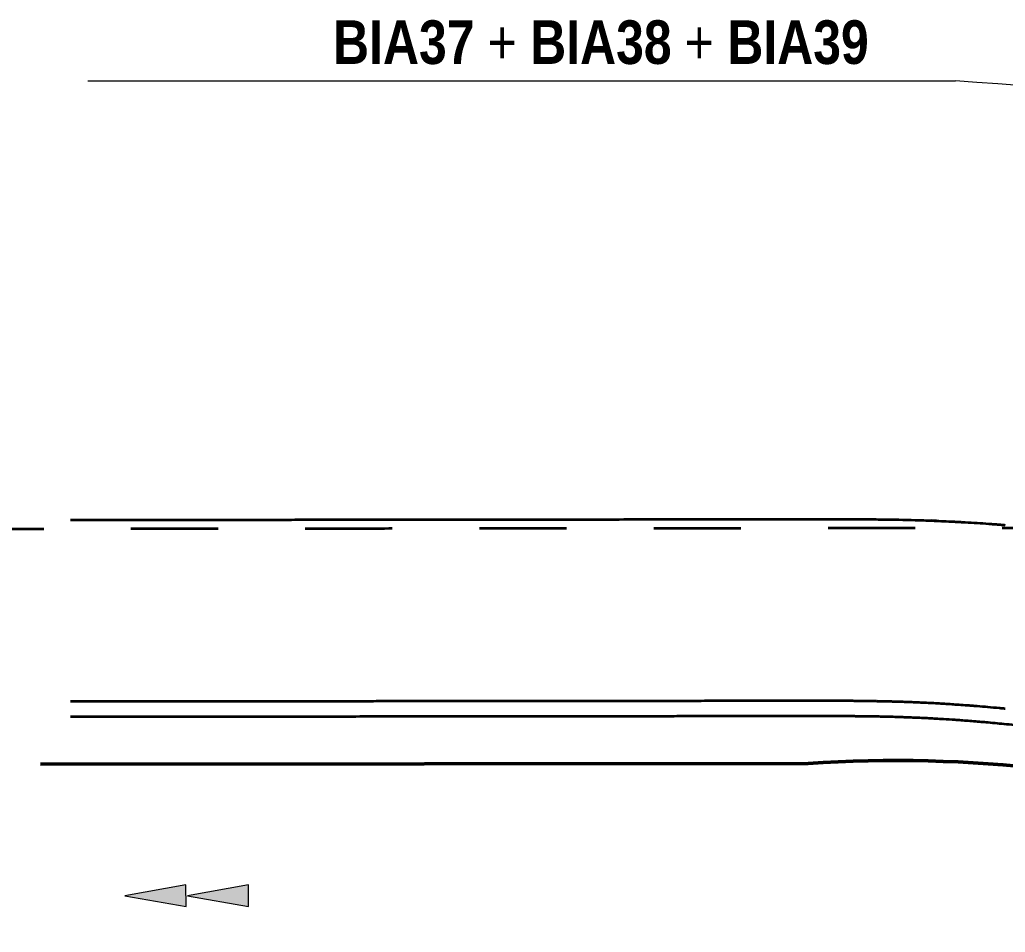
# Model space of a CAD drawing. Header units: metres. Extents: x 300 to 347, y 3 to 1186.
# Drawn here: x 319.529 to 320.66, y 1184.151 to 1185.198 of the extents above; entities that cross this region are included whole.
import ezdxf

# ---------------------------------------------------------------- set-up
doc = ezdxf.new("R2010")
doc.units = ezdxf.units.M
doc.linetypes.add('JacobsDash', pattern=[0.0045, 0.003, -0.0015])
for name, color, linetype, lineweight in [('A-ANNO-NOTE', 7, 'Continuous', 9), ('A-DETL', 7, 'Continuous', 13), ('A-FLOR', 7, 'Continuous', 50), ('A-FLOR-HDLN', 7, 'JacobsDash', 18), ('G-ANNO-TEXT', 7, 'Continuous', 9)]:
    doc.layers.add(name, color=color, linetype=linetype, lineweight=lineweight)
doc.styles.add('Arial Narrow', font='ARIALN.TTF', dxfattribs={"height": 0.05})
doc.styles.add('Arial Narrow_B', font='ARIALNB.TTF', dxfattribs={"height": 0.05})

# ---------------------------------------------------------------- blocks, each defined once
blk = doc.blocks.new('CS_Arrowhead - CS_Arrowhead-6323874-DRG-2873183 - SOUTHERN BARRIER - PLAN')
at = {"layer": 'A-ANNO-NOTE'}
blk.add_hatch(color=256, dxfattribs=at).paths.add_polyline_path([(0.0035, -0.000617), (0, 0), (0.0035, 0.000617)])
at = {"layer": 'A-ANNO-NOTE', "lineweight": 13}
for p, q in [((0.0035, 0.000617), (0, 0)), ((0.0035, -0.000617), (0.0035, 0.000617)), ((0, 0), (0.0035, -0.000617))]:
    blk.add_line(p, q, dxfattribs=at)

msp = doc.modelspace()

# ---------------------------------------------------------------- linework, layer by layer
at = {"layer": 'A-DETL'}
msp.add_line((319.6076, 1185.1276), (320.6033, 1185.1276), dxfattribs=at)
at = {"layer": 'A-DETL', "lineweight": 50}
msp.add_line((319.5531, 1184.3434), (320.434, 1184.3444), dxfattribs=at)
at = {"layer": 'A-DETL'}
msp.add_arc((320.4428, 1182.4486), 2.6838, 53.6982, 86.5713, dxfattribs=at)
at = {"layer": 'A-DETL', "lineweight": 50}
msp.add_arc((320.535, 1182.8037), 1.544, 53.063, 93.753, dxfattribs=at)
at = {"layer": 'A-FLOR', "color": 252, "lineweight": 35, "true_color": 0x888888}
msp.add_line((320.5815, 1184.6229), (320.5754, 1184.6231), dxfattribs=at)
for points in [[(319.5876, 1184.624), (319.6112, 1184.624), (319.6349, 1184.624), (319.6585, 1184.624)], [(319.8184, 1184.6241), (319.8285, 1184.6241), (319.8386, 1184.6241), (319.8487, 1184.6242)], [(319.8923, 1184.6242), (319.9076, 1184.6242), (319.9228, 1184.6242), (319.938, 1184.6242)], [(319.9662, 1184.6243), (319.9767, 1184.6243), (319.9872, 1184.6243), (319.9977, 1184.6243)], [(320.0396, 1184.6244), (320.0552, 1184.6244), (320.0707, 1184.6244), (320.0863, 1184.6244)], [(320.117, 1184.6244), (320.1273, 1184.6244), (320.1376, 1184.6245), (320.1478, 1184.6245)], [(320.19, 1184.6245), (320.2045, 1184.6245), (320.219, 1184.6245), (320.2335, 1184.6246)], [(320.2663, 1184.6246), (320.2853, 1184.6246), (320.3043, 1184.6246), (320.3232, 1184.6247)], [(320.5757, 1184.6231), (320.5832, 1184.6228), (320.5907, 1184.6224), (320.5982, 1184.6221)], [(320.6144, 1184.6212), (320.6234, 1184.6207), (320.6324, 1184.6201), (320.6414, 1184.6195)], [(319.5899, 1184.4158), (319.5978, 1184.4158), (319.6056, 1184.4158), (319.6135, 1184.4158)], [(319.6545, 1184.4158), (319.6647, 1184.4158), (319.675, 1184.4158), (319.6852, 1184.4158)], [(319.7391, 1184.4158), (319.7486, 1184.4159), (319.7581, 1184.4159), (319.7676, 1184.4159)], [(319.7773, 1184.4159), (319.7837, 1184.4159), (319.7902, 1184.4159), (319.7966, 1184.4159)], [(319.8159, 1184.4159), (319.8183, 1184.4159), (319.8208, 1184.4159), (319.8232, 1184.4159)], [(319.8534, 1184.416), (319.8633, 1184.416), (319.8731, 1184.416), (319.8829, 1184.416)], [(319.8915, 1184.416), (319.8995, 1184.416), (319.9075, 1184.416), (319.9155, 1184.416)], [(319.929, 1184.416), (319.9331, 1184.416), (319.9372, 1184.4161), (319.9414, 1184.4161)], [(319.9687, 1184.4161), (319.9796, 1184.4161), (319.9906, 1184.4161), (320.0015, 1184.4161)], [(320.0015, 1184.4161), (320.0108, 1184.4161), (320.0201, 1184.4161), (320.0294, 1184.4162)], [(320.0396, 1184.4162), (320.0454, 1184.4162), (320.0511, 1184.4162), (320.0569, 1184.4162)], [(320.0804, 1184.4162), (320.0823, 1184.4162), (320.0841, 1184.4162), (320.0859, 1184.4162)], [(320.1577, 1184.4163), (320.173, 1184.4163), (320.1882, 1184.4163), (320.2035, 1184.4163)], [(320.2258, 1184.4164), (320.2276, 1184.4164), (320.2293, 1184.4164), (320.231, 1184.4164)], [(320.2699, 1184.4164), (320.2759, 1184.4164), (320.2819, 1184.4164), (320.2879, 1184.4164)], [(319.5949, 1184.3978), (319.5924, 1184.3978), (319.59, 1184.3978), (319.5876, 1184.3978)]]:
    msp.add_open_spline(points, degree=3, dxfattribs=at)
for points, knots in [([(319.7293, 1184.624), (319.7309, 1184.624), (319.7516, 1184.624), (319.7723, 1184.6241), (319.7914, 1184.6241)], [-0.478128291, -0.478128291, -0.478128291, -0.478128291, -0.478, -0.47648793, -0.47648793, -0.47648793, -0.47648793]), ([(320.35, 1184.6247), (320.3591, 1184.6247), (320.3709, 1184.6247), (320.3827, 1184.6247), (320.3853, 1184.6247)], [-0.4617266154, -0.4617266154, -0.4617266154, -0.4617266154, -0.461, -0.460792767, -0.460792767, -0.460792767, -0.460792767]), ([(320.4156, 1184.6248), (320.4281, 1184.6248), (320.4422, 1184.6248), (320.4564, 1184.6249), (320.4581, 1184.6249)], [-0.459990713, -0.459990713, -0.459990713, -0.459990713, -0.459, -0.458863345, -0.458863345, -0.458863345, -0.458863345]), ([(320.4879, 1184.6248), (320.4888, 1184.6248), (320.496, 1184.6247), (320.5095, 1184.6246), (320.5349, 1184.6243), (320.5604, 1184.6237), (320.5796, 1184.6229), (320.5862, 1184.6226)], [-0.458070778, -0.458070778, -0.458070778, -0.458070778, -0.458, -0.4575, -0.457, -0.456, -0.455481241, -0.455481241, -0.455481241, -0.455481241]), ([(320.1178, 1184.4162), (320.1257, 1184.4163), (320.1344, 1184.4163), (320.1432, 1184.4163), (320.1441, 1184.4163)], [-0.4674226129, -0.4674226129, -0.4674226129, -0.4674226129, -0.466796875, -0.4667269446, -0.4667269446, -0.4667269446, -0.4667269446]), ([(320.3071, 1184.4164), (320.3073, 1184.4164), (320.3123, 1184.4164), (320.3174, 1184.4165), (320.3222, 1184.4165)], [-0.4624198273, -0.4624198273, -0.4624198273, -0.4624198273, -0.4624023438, -0.4620212008, -0.4620212008, -0.4620212008, -0.4620212008]), ([(320.3421, 1184.4165), (320.343, 1184.4165), (320.35, 1184.4165), (320.3631, 1184.4165), (320.3785, 1184.4165), (320.3909, 1184.4165), (320.4003, 1184.4165), (320.4096, 1184.4166), (320.4189, 1184.4166), (320.425, 1184.4166), (320.428, 1184.4166)], [-0.461495311, -0.461495311, -0.461495311, -0.461495311, -0.461425781, -0.4609375, -0.460449219, -0.460205078, -0.459960938, -0.459716797, -0.459472656, -0.459228516, -0.459228516, -0.459228516, -0.459228516]), ([(320.428, 1184.4166), (320.431, 1184.4166), (320.4371, 1184.4166), (320.446, 1184.4167), (320.4533, 1184.4167), (320.4577, 1184.4166), (320.4593, 1184.4166)], [-0.4592285156, -0.4592285156, -0.4592285156, -0.4592285156, -0.458984375, -0.4587402344, -0.4584960938, -0.4583620796, -0.4583620796, -0.4583620796, -0.4583620796]), ([(320.4838, 1184.4165), (320.4857, 1184.4164), (320.4907, 1184.4164), (320.4985, 1184.4163), (320.5042, 1184.4162), (320.507, 1184.4162)], [-0.4576792431, -0.4576792431, -0.4576792431, -0.4576792431, -0.4575195312, -0.4572753906, -0.4570400075, -0.4570400075, -0.4570400075, -0.4570400075]), ([(320.5362, 1184.4155), (320.5377, 1184.4155), (320.5447, 1184.4153), (320.5571, 1184.4148), (320.5738, 1184.414), (320.5905, 1184.4131), (320.6047, 1184.4121), (320.6133, 1184.4115), (320.6164, 1184.4113)], [-0.456186741, -0.456186741, -0.456186741, -0.456186741, -0.456054688, -0.455566406, -0.455078125, -0.454589844, -0.454101562, -0.453825392, -0.453825392, -0.453825392, -0.453825392]), ([(320.6281, 1184.4104), (320.6321, 1184.4101), (320.6405, 1184.4093), (320.6489, 1184.4086), (320.6534, 1184.4081)], [-0.4534776604, -0.4534776604, -0.4534776604, -0.4534776604, -0.453125, -0.452729097, -0.452729097, -0.452729097, -0.452729097]), ([(319.6748, 1184.3978), (319.6578, 1184.3978), (319.6311, 1184.3978), (319.6045, 1184.3978), (319.5949, 1184.3978)], [0.479119122, 0.479119122, 0.479119122, 0.479119122, 0.48046875, 0.481231029, 0.481231029, 0.481231029, 0.481231029]), ([(320.2504, 1184.3984), (320.2387, 1184.3984), (320.2023, 1184.3984), (320.1413, 1184.3983), (320.0426, 1184.3982), (319.9442, 1184.3981), (319.8456, 1184.398), (319.7718, 1184.3979), (319.7201, 1184.3979), (319.6931, 1184.3978), (319.6908, 1184.3978)], [0.46391071, 0.46391071, 0.46391071, 0.46391071, 0.46484375, 0.46679688, 0.46875, 0.47265625, 0.47460938, 0.4765625, 0.47851562, 0.47869653, 0.47869653, 0.47869653, 0.47869653]), ([(320.4265, 1184.3986), (320.4239, 1184.3986), (320.4183, 1184.3986), (320.4095, 1184.3986), (320.4001, 1184.3986), (320.3907, 1184.3986), (320.3783, 1184.3986), (320.3629, 1184.3985), (320.3446, 1184.3985), (320.3261, 1184.3985), (320.3075, 1184.3985), (320.2876, 1184.3985), (320.2739, 1184.3984), (320.2664, 1184.3984)], [0.459263821, 0.459263821, 0.459263821, 0.459263821, 0.459472656, 0.459716797, 0.459960938, 0.460205078, 0.460449219, 0.4609375, 0.461425781, 0.461914062, 0.462402344, 0.462890625, 0.463488322, 0.463488322, 0.463488322, 0.463488322]), ([(320.457, 1184.3987), (320.4561, 1184.3987), (320.4524, 1184.3987), (320.4458, 1184.3987), (320.4369, 1184.3987), (320.4304, 1184.3987), (320.427, 1184.3986), (320.4265, 1184.3986)], [0.4584191277, 0.4584191277, 0.4584191277, 0.4584191277, 0.4584960938, 0.4587402344, 0.458984375, 0.4592285156, 0.4592637277, 0.4592637277, 0.4592637277, 0.4592637277]), ([(320.4872, 1184.3985), (320.4849, 1184.3985), (320.4796, 1184.3985), (320.4715, 1184.3986), (320.4637, 1184.3987), (320.4589, 1184.3987), (320.457, 1184.3987)], [0.4575740707, 0.4575740707, 0.4575740707, 0.4575740707, 0.4577636719, 0.4580078125, 0.4582519531, 0.4584189203, 0.4584189203, 0.4584189203, 0.4584189203]), ([(320.5456, 1184.3972), (320.5437, 1184.3973), (320.5391, 1184.3975), (320.5317, 1184.3977), (320.5235, 1184.3979), (320.5152, 1184.3981), (320.5068, 1184.3982), (320.4982, 1184.3983), (320.4916, 1184.3984), (320.4879, 1184.3984), (320.4872, 1184.3985)], [0.45588445, 0.45588445, 0.45588445, 0.45588445, 0.456054688, 0.456298828, 0.456542969, 0.456787109, 0.45703125, 0.457275391, 0.457519531, 0.45757402, 0.45757402, 0.45757402, 0.45757402]), ([(320.6025, 1184.3943), (320.5981, 1184.3946), (320.5882, 1184.3952), (320.5726, 1184.3961), (320.5589, 1184.3967), (320.5499, 1184.3971), (320.5464, 1184.3972), (320.5456, 1184.3972)], [0.454194652, 0.454194652, 0.454194652, 0.454194652, 0.454589844, 0.455078125, 0.455566406, 0.455810547, 0.455884219, 0.455884219, 0.455884219, 0.455884219]), ([(320.6307, 1184.3921), (320.6278, 1184.3924), (320.6194, 1184.3931), (320.61, 1184.3937), (320.6035, 1184.3942), (320.6025, 1184.3943)], [0.4533497323, 0.4533497323, 0.4533497323, 0.4533497323, 0.4536132812, 0.4541015625, 0.4541944189, 0.4541944189, 0.4541944189, 0.4541944189]), ([(320.659, 1184.3895), (320.6521, 1184.3902), (320.6426, 1184.3911), (320.6332, 1184.3919), (320.6307, 1184.3921)], [0.452504716, 0.452504716, 0.452504716, 0.452504716, 0.453125, 0.4533495186, 0.4533495186, 0.4533495186, 0.4533495186]), ([(320.6872, 1184.3865), (320.6818, 1184.3871), (320.6723, 1184.3882), (320.6629, 1184.3891), (320.659, 1184.3895)], [0.4516599424, 0.4516599424, 0.4516599424, 0.4516599424, 0.4521484375, 0.4525046183, 0.4525046183, 0.4525046183, 0.4525046183])]:
    msp.add_open_spline(points, degree=3, knots=knots, dxfattribs=at)
at = {"layer": 'A-FLOR-HDLN', "color": 252, "lineweight": 35, "true_color": 0x888888}
for points, knots in [([(311.5914, 1184.0764), (311.5938, 1184.0787), (311.6056, 1184.0895), (311.6269, 1184.1087), (311.6649, 1184.1418), (311.7043, 1184.1734), (311.7442, 1184.2043), (311.7746, 1184.2268), (311.8054, 1184.2488), (311.8471, 1184.2773), (311.8898, 1184.3042), (311.9329, 1184.3304), (311.9656, 1184.3495), (311.9987, 1184.3677), (312.0322, 1184.3854), (312.0661, 1184.4023), (312.1117, 1184.4239), (312.1576, 1184.4449), (312.2043, 1184.464), (312.2396, 1184.4776), (312.2751, 1184.4906), (312.3228, 1184.5071), (312.3708, 1184.5227), (312.4194, 1184.5363), (312.456, 1184.5458), (312.4928, 1184.5548), (312.5297, 1184.5631), (312.5668, 1184.5707), (312.6164, 1184.58), (312.6663, 1184.5873), (312.7164, 1184.5938), (312.754, 1184.5979), (312.7917, 1184.6012), (312.8294, 1184.6039), (312.8672, 1184.6055), (312.8988, 1184.6064), (312.924, 1184.607), (312.9492, 1184.6075), (312.9807, 1184.6078), (313.0186, 1184.608), (313.0564, 1184.6079), (313.0943, 1184.608), (313.1447, 1184.608), (313.2078, 1184.6081), (313.2835, 1184.6081), (313.3591, 1184.6081), (313.4348, 1184.6082), (313.5105, 1184.6083), (313.5862, 1184.6084), (313.6619, 1184.6085), (313.7375, 1184.6086), (313.8132, 1184.6086), (313.8889, 1184.6087), (313.9646, 1184.6087), (314.0403, 1184.6088), (314.1159, 1184.6089), (314.1916, 1184.6089), (314.2673, 1184.609), (314.343, 1184.6091), (314.4187, 1184.6092), (314.4943, 1184.6093), (314.57, 1184.6092), (314.6457, 1184.6093), (314.7214, 1184.6094), (314.7971, 1184.6095), (314.8727, 1184.6096), (314.9484, 1184.6096), (315.0241, 1184.6097), (315.0998, 1184.6098), (315.1755, 1184.6098), (315.2512, 1184.6098), (315.3268, 1184.6099), (315.4025, 1184.61), (315.4782, 1184.6101), (315.5539, 1184.6102), (315.6295, 1184.6103), (315.7052, 1184.6103), (315.7809, 1184.6104), (315.8566, 1184.6104), (315.9323, 1184.6105), (316.008, 1184.6105), (316.0836, 1184.6106), (316.1593, 1184.6107), (316.235, 1184.6108), (316.3107, 1184.6109), (316.3864, 1184.6109), (316.462, 1184.611), (316.5377, 1184.611), (316.6134, 1184.6111), (316.6891, 1184.6112), (316.7648, 1184.6112), (316.8404, 1184.6113), (316.9161, 1184.6114), (316.9918, 1184.6115), (317.0675, 1184.6116), (317.1432, 1184.6116), (317.2188, 1184.6117), (317.2945, 1184.6117), (317.3702, 1184.6118), (317.4459, 1184.6119), (317.5216, 1184.6119), (317.5972, 1184.612), (317.6729, 1184.6121), (317.7486, 1184.6122), (317.8243, 1184.6123), (317.9, 1184.6124), (317.9756, 1184.6123), (318.0513, 1184.6124), (318.127, 1184.6125), (318.2027, 1184.6126), (318.2784, 1184.6126), (318.354, 1184.6127), (318.4297, 1184.6128), (318.5054, 1184.6129), (318.5811, 1184.613), (318.6568, 1184.613), (318.7325, 1184.613), (318.8081, 1184.6131), (318.8838, 1184.6132), (318.9595, 1184.6133), (319.0352, 1184.6133), (319.1109, 1184.6134), (319.1865, 1184.6135), (319.2622, 1184.6136), (319.3379, 1184.6136), (319.4136, 1184.6137), (319.4893, 1184.6137), (319.5649, 1184.6138), (319.6406, 1184.6139), (319.7163, 1184.6139), (319.792, 1184.614), (319.8677, 1184.6141), (319.9433, 1184.6142), (320.019, 1184.6143), (320.0947, 1184.6143), (320.1704, 1184.6144), (320.2461, 1184.6144), (320.3217, 1184.6145), (320.3974, 1184.6146), (320.4731, 1184.6146), (320.5488, 1184.6147), (320.6245, 1184.6148), (320.7002, 1184.6149), (320.7758, 1184.615), (320.8515, 1184.615), (320.9272, 1184.6151), (321.0029, 1184.6152), (321.0785, 1184.6152), (321.1542, 1184.6152), (321.2299, 1184.6153), (321.3056, 1184.6154), (321.3813, 1184.6155), (321.457, 1184.6156), (321.5326, 1184.6157), (321.6083, 1184.6157), (321.684, 1184.6158), (321.7597, 1184.6159), (321.8354, 1184.616), (321.911, 1184.6161), (321.9867, 1184.616), (322.0624, 1184.6161), (322.1381, 1184.6162), (322.2138, 1184.6163), (322.2894, 1184.6163), (322.3651, 1184.6164), (322.4408, 1184.6165), (322.5165, 1184.6166), (322.5922, 1184.6167), (322.6678, 1184.6167), (322.7435, 1184.6168), (322.8192, 1184.6169), (322.8949, 1184.6169), (322.9706, 1184.617), (323.0462, 1184.617), (323.1219, 1184.6171), (323.1976, 1184.6172), (323.2733, 1184.6173), (323.349, 1184.6174), (323.4246, 1184.6174), (323.5003, 1184.6175), (323.576, 1184.6176), (323.6517, 1184.6177), (323.7274, 1184.6177), (323.8031, 1184.6177), (323.8787, 1184.6178), (323.9544, 1184.6179), (324.0301, 1184.618), (324.1058, 1184.6181), (324.1814, 1184.6181), (324.2571, 1184.6182), (324.3328, 1184.6183), (324.4085, 1184.6184), (324.4842, 1184.6185), (324.5599, 1184.6185), (324.6355, 1184.6186), (324.7112, 1184.6186), (324.7869, 1184.6187), (324.8626, 1184.6188), (324.9383, 1184.6188), (325.0139, 1184.6189), (325.0896, 1184.619), (325.1653, 1184.6191), (325.241, 1184.6192), (325.3167, 1184.6192), (325.3797, 1184.6193), (325.4302, 1184.6194), (325.468, 1184.6194), (325.4995, 1184.6194), (325.5248, 1184.6194), (325.5437, 1184.6194), (325.5626, 1184.6194), (325.5814, 1184.6194), (325.6004, 1184.6194), (325.6194, 1184.6194), (325.6391, 1184.6195), (325.6593, 1184.6195), (325.6792, 1184.6195), (325.6983, 1184.6195), (325.7158, 1184.6195), (325.7323, 1184.6196), (325.7488, 1184.6196), (325.7664, 1184.6196), (325.7858, 1184.6196), (325.8061, 1184.6196), (325.8232, 1184.6197), (325.8366, 1184.6197), (325.8497, 1184.6197), (325.8657, 1184.6197), (325.8845, 1184.6197), (325.9033, 1184.6197), (325.9221, 1184.6198), (325.941, 1184.6198), (325.9662, 1184.6198), (325.9978, 1184.6198), (326.0356, 1184.6199), (326.0861, 1184.6199), (326.1491, 1184.62), (326.2248, 1184.6201), (326.3005, 1184.6202), (326.3762, 1184.6202), (326.4519, 1184.6203), (326.5275, 1184.6204), (326.6284, 1184.6204), (326.7546, 1184.6206), (326.8807, 1184.6207), (326.9816, 1184.6208), (327.0573, 1184.6209), (327.133, 1184.6209), (327.2339, 1184.621), (327.3348, 1184.6211), (327.4357, 1184.6213), (327.5366, 1184.6212), (327.6375, 1184.6214), (327.7384, 1184.6215), (327.8015, 1184.6215), (327.852, 1184.6216), (327.8898, 1184.6216), (327.9276, 1184.6217), (327.9654, 1184.6217), (328.0036, 1184.6218), (328.0417, 1184.6218), (328.0789, 1184.6218), (328.1161, 1184.6219), (328.154, 1184.6219), (328.192, 1184.6219), (328.2301, 1184.622), (328.2809, 1184.622), (328.3438, 1184.6221), (328.4196, 1184.6222), (328.4952, 1184.6221), (328.5962, 1184.6223), (328.7223, 1184.6224), (328.8736, 1184.6226), (328.9998, 1184.6227), (329.1007, 1184.6228), (329.1763, 1184.6229), (329.2521, 1184.623), (329.3277, 1184.623), (329.4034, 1184.6231), (329.4791, 1184.6231), (329.5548, 1184.6232), (329.6304, 1184.6233), (329.7061, 1184.6233), (329.7818, 1184.6234), (329.8575, 1184.6235), (329.9332, 1184.6236), (330.0088, 1184.6237), (330.0845, 1184.6237), (330.1602, 1184.6238), (330.2359, 1184.6239), (330.3116, 1184.624), (330.3873, 1184.624), (330.4629, 1184.624), (330.5386, 1184.6241), (330.6143, 1184.6242), (330.69, 1184.6243), (330.7656, 1184.6244), (330.8413, 1184.6244), (330.917, 1184.6245), (330.9927, 1184.6246), (331.0558, 1184.6246), (331.1062, 1184.6247), (331.1441, 1184.6247), (331.1754, 1184.6248), (331.2005, 1184.6249), (331.2193, 1184.6248), (331.2383, 1184.6246), (331.2636, 1184.6243), (331.2953, 1184.6235), (331.3332, 1184.6219), (331.3836, 1184.6188), (331.4464, 1184.6131), (331.5215, 1184.6034), (331.5961, 1184.591), (331.6703, 1184.5757), (331.7438, 1184.5575), (331.8165, 1184.5367), (331.8885, 1184.5131), (331.9594, 1184.4868), (332.0294, 1184.4578), (332.0982, 1184.4262), (332.1657, 1184.3921), (332.2209, 1184.3614), (332.2643, 1184.3357), (332.2911, 1184.3191), (332.3124, 1184.3055), (332.3282, 1184.2952), (332.344, 1184.2847), (332.3597, 1184.2741), (332.3753, 1184.2634), (332.3908, 1184.2526), (332.4063, 1184.2418), (332.4219, 1184.231), (332.4376, 1184.2204), (332.4532, 1184.2098), (332.469, 1184.1994), (332.4901, 1184.1856), (332.5169, 1184.1689), (332.5601, 1184.1429), (332.6151, 1184.1119), (332.6824, 1184.0772), (332.751, 1184.0452), (332.8207, 1184.0158), (332.8915, 1183.989), (332.9633, 1183.9649), (333.0359, 1183.9436), (333.1093, 1183.9251), (333.1833, 1183.9093), (333.2579, 1183.8963), (333.3329, 1183.8862), (333.3957, 1183.8801), (333.4461, 1183.8767), (333.4839, 1183.8748), (333.5154, 1183.8739), (333.5406, 1183.8735), (333.5595, 1183.8733), (333.5784, 1183.8731), (333.6037, 1183.8731), (333.6353, 1183.8731), (333.6731, 1183.873), (333.7235, 1183.8731), (333.7866, 1183.873), (333.8623, 1183.8731), (333.9379, 1183.8731), (334.0137, 1183.8731), (334.0893, 1183.8731), (334.165, 1183.8732), (334.2406, 1183.8732), (334.3163, 1183.8731), (334.392, 1183.8732), (334.4677, 1183.8732), (334.5434, 1183.8732), (334.6191, 1183.8732), (334.6948, 1183.8733), (334.7704, 1183.8732), (334.8461, 1183.8732), (334.9218, 1183.8733), (334.9975, 1183.8733), (335.0732, 1183.8733), (335.1488, 1183.8733), (335.2498, 1183.8734), (335.3506, 1183.8733), (335.4516, 1183.8734), (335.5524, 1183.8734), (335.6534, 1183.8733), (335.7543, 1183.8735), (335.8552, 1183.8734), (335.9561, 1183.8734), (336.057, 1183.8735), (336.1327, 1183.8735), (336.2084, 1183.8735), (336.284, 1183.8735), (336.3597, 1183.8735), (336.4354, 1183.8735), (336.5111, 1183.8735), (336.612, 1183.8736), (336.7381, 1183.8735), (336.8895, 1183.8737), (337.0156, 1183.8736), (337.1165, 1183.8736), (337.2174, 1183.8737), (337.3183, 1183.8736), (337.4192, 1183.8737), (337.4949, 1183.8737), (337.5706, 1183.8737), (337.6463, 1183.8737), (337.722, 1183.8738), (337.8229, 1183.8738), (337.9238, 1183.8737), (338.0247, 1183.8738), (338.1004, 1183.8738), (338.1761, 1183.8738), (338.2517, 1183.8738), (338.3274, 1183.8739), (338.3905, 1183.8738), (338.4409, 1183.8738), (338.4788, 1183.8738), (338.5103, 1183.8738), (338.5355, 1183.8739), (338.5545, 1183.874), (338.5734, 1183.8743), (338.5986, 1183.8746), (338.6301, 1183.8754), (338.6679, 1183.8772), (338.7183, 1183.8804), (338.7811, 1183.8862), (338.8562, 1183.8961), (338.9308, 1183.9087), (339.0049, 1183.9243), (339.0783, 1183.9426), (339.151, 1183.9637), (339.2229, 1183.9875), (339.3174, 1184.0229), (339.4098, 1184.0635), (339.4998, 1184.1094), (339.5548, 1184.1401), (339.5982, 1184.166), (339.6304, 1184.186), (339.6568, 1184.2032), (339.6777, 1184.2173), (339.6934, 1184.2278), (339.7089, 1184.2385), (339.7244, 1184.2494), (339.7399, 1184.2603), (339.7555, 1184.271), (339.7712, 1184.2816), (339.7869, 1184.2922), (339.8027, 1184.3027), (339.8239, 1184.3164), (339.8506, 1184.3331), (339.8939, 1184.359), (339.949, 1184.3899), (340.0162, 1184.4243), (340.0849, 1184.4564), (340.1546, 1184.4857), (340.2255, 1184.5124), (340.2974, 1184.5364), (340.3699, 1184.5576), (340.4434, 1184.5762), (340.5174, 1184.5918), (340.5796, 1184.6026), (340.6295, 1184.6097), (340.6608, 1184.6136), (340.6859, 1184.6164), (340.7048, 1184.6183), (340.7237, 1184.62), (340.7424, 1184.6215), (340.7612, 1184.6229), (340.7801, 1184.6241), (340.7956, 1184.6249), (340.8077, 1184.6254), (340.8167, 1184.6258), (340.8254, 1184.6261), (340.8365, 1184.6264), (340.85, 1184.6266), (340.8664, 1184.6267), (340.8842, 1184.6269), (340.9045, 1184.627), (340.9262, 1184.6269), (340.9445, 1184.6269), (340.9587, 1184.6269), (340.9689, 1184.6269), (340.9788, 1184.6269), (340.9917, 1184.6269), (341.0074, 1184.6268), (341.026, 1184.6268), (341.0448, 1184.6267), (341.0638, 1184.6267), (341.0889, 1184.6266), (341.1204, 1184.6265), (341.1582, 1184.6264), (341.2087, 1184.6262), (341.2971, 1184.6259), (341.4233, 1184.6255), (341.5747, 1184.6249), (341.7009, 1184.6244), (341.8018, 1184.624), (341.8775, 1184.6237), (341.9532, 1184.6234), (342.0541, 1184.623), (342.2306, 1184.6223), (342.4829, 1184.6213), (342.7856, 1184.6201), (343.0883, 1184.6189), (343.3911, 1184.6177), (343.6434, 1184.6167), (343.8201, 1184.616), (343.921, 1184.6155), (343.9968, 1184.6152), (344.0725, 1184.6148), (344.1483, 1184.6145), (344.2241, 1184.6141), (344.3, 1184.6137), (344.3758, 1184.6133), (344.4391, 1184.6128), (344.4835, 1184.6125), (344.5088, 1184.6123), (344.5278, 1184.6121), (344.5469, 1184.6119), (344.566, 1184.6117), (344.5851, 1184.6115), (344.6102, 1184.6109), (344.6408, 1184.61), (344.6774, 1184.6084), (344.7152, 1184.6057), (344.7531, 1184.6023), (344.7907, 1184.5983), (344.8407, 1184.5919), (344.8906, 1184.5841), (344.9402, 1184.5749), (344.9896, 1184.5647), (345.0388, 1184.5533), (345.0876, 1184.5402), (345.124, 1184.5298), (345.1542, 1184.5207), (345.1782, 1184.5131), (345.196, 1184.5072), (345.2135, 1184.5012), (345.2364, 1184.4929), (345.2651, 1184.4821), (345.2954, 1184.4704), (345.3196, 1184.4607), (345.3376, 1184.4532), (345.3552, 1184.4456), (345.3728, 1184.4378), (345.3902, 1184.4298), (345.4075, 1184.4217), (345.4248, 1184.4136), (345.442, 1184.4054), (345.4562, 1184.3984), (345.4673, 1184.3928), (345.4755, 1184.3886), (345.4835, 1184.3844), (345.4939, 1184.3789), (345.5065, 1184.372), (345.5217, 1184.3635), (345.5375, 1184.3545), (345.5549, 1184.3447), (345.5793, 1184.3308), (345.6093, 1184.3131), (345.6325, 1184.2982), (345.6508, 1184.2859), (345.6654, 1184.2761), (345.6817, 1184.2651), (345.6987, 1184.2536), (345.7129, 1184.2438), (345.724, 1184.236), (345.732, 1184.2302), (345.7398, 1184.2245), (345.7501, 1184.2169), (345.7626, 1184.2074), (345.7773, 1184.1959), (345.7921, 1184.1843), (345.807, 1184.1726), (345.8267, 1184.1569), (345.8511, 1184.1369), (345.8748, 1184.116), (345.8936, 1184.099), (345.9077, 1184.0862), (345.922, 1184.0731), (345.9365, 1184.0597), (345.9508, 1184.0463), (345.9645, 1184.0331), (345.977, 1184.0204), (345.9889, 1184.008), (346.0007, 1183.9954), (346.0129, 1183.9822), (346.0261, 1183.9682), (346.0396, 1183.9537), (346.0531, 1183.9389), (346.0661, 1183.9242), (346.0785, 1183.9097), (346.0946, 1183.8902), (346.1143, 1183.8657), (346.1381, 1183.8362), (346.1689, 1183.7963), (346.1975, 1183.7547), (346.2261, 1183.7131), (346.247, 1183.6815), (346.2633, 1183.6546), (346.2761, 1183.6328), (346.2856, 1183.6165), (346.2952, 1183.6), (346.3049, 1183.5833), (346.3144, 1183.5667), (346.3235, 1183.5501), (346.3318, 1183.5341), (346.3395, 1183.5183), (346.3472, 1183.5023), (346.3551, 1183.4858), (346.3638, 1183.468), (346.3758, 1183.4433), (346.3903, 1183.4123), (346.401, 1183.3861), (346.4092, 1183.3651), (346.4157, 1183.3484), (346.4228, 1183.3302), (346.4302, 1183.3113), (346.4374, 1183.2921), (346.4442, 1183.2734), (346.4504, 1183.2553), (346.4562, 1183.2373), (346.4618, 1183.2194), (346.4674, 1183.2015), (346.473, 1183.1833), (346.4803, 1183.1592), (346.4891, 1183.1289), (346.4971, 1183.0984), (346.5033, 1183.074), (346.5078, 1183.0556), (346.5124, 1183.0372), (346.5183, 1183.0127), (346.5257, 1182.982), (346.5332, 1182.9515), (346.5391, 1182.9269), (346.5436, 1182.9084), (346.5482, 1182.8894), (346.5528, 1182.87), (346.5574, 1182.8508), (346.5619, 1182.8321), (346.5661, 1182.815), (346.5713, 1182.7932), (346.5779, 1182.7658), (346.5861, 1182.732), (346.5926, 1182.7048), (346.5988, 1182.679), (346.6042, 1182.6568), (346.6095, 1182.6347), (346.6137, 1182.6173), (346.6182, 1182.5985), (346.6229, 1182.5792), (346.6276, 1182.5596), (346.6322, 1182.5405), (346.6367, 1182.522), (346.6411, 1182.5036), (346.6455, 1182.4853), (346.6499, 1182.467), (346.6544, 1182.4486), (346.6603, 1182.4241), (346.6676, 1182.3934), (346.6765, 1182.3566), (346.6854, 1182.3199), (346.6943, 1182.2829), (346.7017, 1182.2521), (346.7076, 1182.2279), (346.7119, 1182.2099), (346.7162, 1182.1919), (346.7206, 1182.1737), (346.725, 1182.1552), (346.731, 1182.1305), (346.7355, 1182.1117), (346.7386, 1182.0991)], [-0.9802694, -0.9802694, -0.9802694, -0.9802694, -0.98, -0.979, -0.978, -0.976, -0.975, -0.974, -0.973, -0.972, -0.97, -0.969, -0.968, -0.967, -0.966, -0.965, -0.964, -0.962, -0.961, -0.96, -0.959, -0.958, -0.956, -0.955, -0.954, -0.953, -0.952, -0.951, -0.95, -0.948, -0.947, -0.946, -0.945, -0.944, -0.943, -0.942, -0.9415, -0.941, -0.94, -0.939, -0.938, -0.937, -0.936, -0.934, -0.932, -0.93, -0.928, -0.926, -0.924, -0.922, -0.92, -0.918, -0.916, -0.914, -0.912, -0.91, -0.908, -0.906, -0.904, -0.902, -0.9, -0.898, -0.896, -0.894, -0.892, -0.89, -0.888, -0.886, -0.884, -0.882, -0.88, -0.878, -0.876, -0.874, -0.872, -0.87, -0.868, -0.866, -0.864, -0.862, -0.86, -0.858, -0.856, -0.854, -0.852, -0.85, -0.848, -0.846, -0.844, -0.842, -0.84, -0.838, -0.836, -0.834, -0.832, -0.83, -0.828, -0.826, -0.824, -0.822, -0.82, -0.818, -0.816, -0.814, -0.812, -0.81, -0.808, -0.806, -0.804, -0.802, -0.8, -0.798, -0.796, -0.794, -0.792, -0.79, -0.788, -0.786, -0.784, -0.782, -0.78, -0.778, -0.776, -0.774, -0.772, -0.77, -0.768, -0.766, -0.764, -0.762, -0.76, -0.758, -0.756, -0.754, -0.752, -0.75, -0.748, -0.746, -0.744, -0.742, -0.74, -0.738, -0.736, -0.734, -0.732, -0.73, -0.728, -0.726, -0.724, -0.722, -0.72, -0.718, -0.716, -0.714, -0.712, -0.71, -0.708, -0.706, -0.704, -0.702, -0.7, -0.698, -0.696, -0.694, -0.692, -0.69, -0.688, -0.686, -0.684, -0.682, -0.68, -0.678, -0.676, -0.674, -0.672, -0.67, -0.668, -0.666, -0.664, -0.662, -0.66, -0.658, -0.656, -0.654, -0.652, -0.65, -0.648, -0.646, -0.644, -0.642, -0.64, -0.638, -0.636, -0.634, -0.632, -0.63, -0.628, -0.626, -0.624, -0.622, -0.62, -0.618, -0.616, -0.614, -0.612, -0.611, -0.61, -0.609, -0.6085, -0.608, -0.6075, -0.607, -0.6065, -0.606, -0.6055, -0.605, -0.6045, -0.604, -0.6035, -0.603, -0.6025, -0.602, -0.6015, -0.601, -0.6005, -0.60025, -0.6, -0.5995, -0.599, -0.5985, -0.598, -0.5975, -0.597, -0.596, -0.595, -0.594, -0.592, -0.59, -0.588, -0.586, -0.584, -0.582, -0.58, -0.576, -0.572, -0.57, -0.568, -0.566, -0.564, -0.56, -0.558, -0.556, -0.552, -0.55, -0.548, -0.547, -0.546, -0.545, -0.544, -0.543, -0.542, -0.541, -0.54, -0.539, -0.538, -0.537, -0.536, -0.534, -0.532, -0.53, -0.528, -0.524, -0.52, -0.516, -0.514, -0.512, -0.51, -0.508, -0.506, -0.504, -0.502, -0.5, -0.498, -0.496, -0.494, -0.492, -0.49, -0.488, -0.486, -0.484, -0.482, -0.48, -0.478, -0.476, -0.474, -0.472, -0.47, -0.468, -0.466, -0.464, -0.462, -0.461, -0.46, -0.459, -0.4585, -0.458, -0.4575, -0.457, -0.456, -0.455, -0.454, -0.452, -0.45, -0.448, -0.446, -0.444, -0.442, -0.44, -0.438, -0.436, -0.434, -0.432, -0.43, -0.429, -0.428, -0.4275, -0.427, -0.4265, -0.426, -0.4255, -0.425, -0.4245, -0.424, -0.4235, -0.423, -0.4225, -0.422, -0.421, -0.42, -0.418, -0.416, -0.414, -0.412, -0.41, -0.408, -0.406, -0.404, -0.402, -0.4, -0.398, -0.396, -0.395, -0.394, -0.393, -0.3925, -0.392, -0.3915, -0.391, -0.39, -0.389, -0.388, -0.386, -0.384, -0.382, -0.38, -0.378, -0.376, -0.374, -0.372, -0.37, -0.368, -0.366, -0.364, -0.362, -0.36, -0.358, -0.356, -0.354, -0.352, -0.35, -0.348, -0.344, -0.342, -0.34, -0.336, -0.334, -0.332, -0.328, -0.326, -0.324, -0.322, -0.32, -0.318, -0.316, -0.314, -0.312, -0.308, -0.304, -0.3, -0.298, -0.296, -0.292, -0.29, -0.288, -0.286, -0.284, -0.282, -0.28, -0.276, -0.274, -0.272, -0.27, -0.268, -0.266, -0.264, -0.263, -0.262, -0.261, -0.2605, -0.26, -0.2595, -0.259, -0.258, -0.257, -0.256, -0.254, -0.252, -0.25, -0.248, -0.246, -0.244, -0.242, -0.24, -0.236, -0.234, -0.232, -0.231, -0.23, -0.229, -0.2285, -0.228, -0.2275, -0.227, -0.2265, -0.226, -0.2255, -0.225, -0.2245, -0.224, -0.223, -0.222, -0.22, -0.218, -0.216, -0.214, -0.212, -0.21, -0.208, -0.206, -0.204, -0.202, -0.201, -0.2, -0.1995, -0.199, -0.1985, -0.198, -0.1975, -0.197, -0.1965, -0.19625, -0.196, -0.19575, -0.1955, -0.195, -0.1945, -0.194, -0.1935, -0.193, -0.1925, -0.19225, -0.192, -0.19175, -0.1915, -0.191, -0.1905, -0.19, -0.1895, -0.189, -0.188, -0.187, -0.186, -0.184, -0.18, -0.176, -0.172, -0.17, -0.168, -0.166, -0.164, -0.16, -0.152, -0.144, -0.136, -0.128, -0.12, -0.116, -0.114, -0.112, -0.11, -0.108, -0.106, -0.104, -0.102, -0.1, -0.099, -0.0985, -0.098, -0.0975, -0.097, -0.0965, -0.096, -0.095, -0.094, -0.093, -0.092, -0.091, -0.09, -0.088, -0.087, -0.086, -0.084, -0.083, -0.082, -0.081, -0.0805, -0.08, -0.0795, -0.079, -0.078, -0.077, -0.0765, -0.076, -0.0755, -0.075, -0.0745, -0.074, -0.0735, -0.073, -0.0725, -0.07225, -0.072, -0.07175, -0.0715, -0.071, -0.0705, -0.07, -0.0695, -0.069, -0.068, -0.067, -0.0665, -0.066, -0.0655, -0.065, -0.0645, -0.06425, -0.064, -0.06375, -0.0635, -0.063, -0.0625, -0.062, -0.0615, -0.061, -0.06, -0.059, -0.0585, -0.058, -0.0575, -0.057, -0.0565, -0.056, -0.0555, -0.055, -0.0545, -0.054, -0.0535, -0.053, -0.0525, -0.052, -0.0515, -0.051, -0.05, -0.049, -0.048, -0.046, -0.045, -0.044, -0.043, -0.0425, -0.042, -0.0415, -0.041, -0.0405, -0.04, -0.0395, -0.039, -0.0385, -0.038, -0.0375, -0.037, -0.036, -0.035, -0.0345, -0.034, -0.0335, -0.033, -0.0325, -0.032, -0.0315, -0.031, -0.0305, -0.03, -0.0295, -0.029, -0.028, -0.027, -0.0265, -0.026, -0.0255, -0.025, -0.024, -0.023, -0.0225, -0.022, -0.0215, -0.021, -0.0205, -0.02, -0.0195, -0.019, -0.018, -0.017, -0.0165, -0.016, -0.015, -0.0145, -0.014, -0.0135, -0.013, -0.0125, -0.012, -0.0115, -0.011, -0.0105, -0.01, -0.0095, -0.009, -0.008, -0.007, -0.006, -0.005, -0.004, -0.0035, -0.003, -0.0025, -0.002, -0.0015, -0.001, 0, 0, 0, 0]), ([(319.7914, 1184.6241), (319.7976, 1184.6241), (319.8066, 1184.6241), (319.8155, 1184.6241), (319.8184, 1184.6241)], [-0.4764866188, -0.4764866188, -0.4764866188, -0.4764866188, -0.476, -0.4757738651, -0.4757738651, -0.4757738651, -0.4757738651]), ([(319.8488, 1184.6242), (319.861, 1184.6242), (319.8755, 1184.6242), (319.89, 1184.6242), (319.8923, 1184.6242)], [-0.474971167, -0.474971167, -0.474971167, -0.474971167, -0.474, -0.473821364, -0.473821364, -0.473821364, -0.473821364]), ([(319.938, 1184.6242), (319.9458, 1184.6243), (319.9551, 1184.6243), (319.9645, 1184.6243), (319.9661, 1184.6243)], [-0.4726124782, -0.4726124782, -0.4726124782, -0.4726124782, -0.472, -0.4718702611, -0.4718702611, -0.4718702611, -0.4718702611]), ([(319.9977, 1184.6243), (320.0108, 1184.6243), (320.0247, 1184.6243), (320.0387, 1184.6244), (320.0396, 1184.6244)], [-0.47103539, -0.47103539, -0.47103539, -0.47103539, -0.47, -0.46992843, -0.46992843, -0.46992843, -0.46992843]), ([(320.0863, 1184.6244), (320.0951, 1184.6244), (320.1053, 1184.6244), (320.1155, 1184.6244), (320.117, 1184.6244)], [-0.4686941308, -0.4686941308, -0.4686941308, -0.4686941308, -0.468, -0.4678822889, -0.4678822889, -0.4678822889, -0.4678822889]), ([(320.1479, 1184.6245), (320.1613, 1184.6245), (320.1754, 1184.6245), (320.1894, 1184.6245), (320.1899, 1184.6245)], [-0.467067301, -0.467067301, -0.467067301, -0.467067301, -0.466, -0.46595517, -0.46595517, -0.46595517, -0.46595517]), ([(320.2335, 1184.6246), (320.2437, 1184.6246), (320.2546, 1184.6246), (320.2655, 1184.6246), (320.2663, 1184.6246)], [-0.4648035792, -0.4648035792, -0.4648035792, -0.4648035792, -0.464, -0.4639380486, -0.4639380486, -0.4639380486, -0.4639380486]), ([(320.3233, 1184.6247), (320.3287, 1184.6247), (320.3376, 1184.6247), (320.3465, 1184.6247), (320.3499, 1184.6247)], [-0.4624316164, -0.4624316164, -0.4624316164, -0.4624316164, -0.462, -0.4617279256, -0.4617279256, -0.4617279256, -0.4617279256]), ([(320.3854, 1184.6247), (320.3954, 1184.6247), (320.4055, 1184.6247), (320.4155, 1184.6248), (320.4156, 1184.6248)], [-0.4607914553, -0.4607914553, -0.4607914553, -0.4607914553, -0.46, -0.4599907127, -0.4599907127, -0.4599907127, -0.4599907127]), ([(320.4581, 1184.6249), (320.4626, 1184.6249), (320.4725, 1184.6249), (320.4825, 1184.6248), (320.4879, 1184.6248)], [-0.4588633446, -0.4588633446, -0.4588633446, -0.4588633446, -0.4585, -0.4580720929, -0.4580720929, -0.4580720929, -0.4580720929]), ([(320.5983, 1184.6221), (320.6003, 1184.622), (320.6057, 1184.6217), (320.611, 1184.6214), (320.6144, 1184.6212)], [-0.4551613823, -0.4551613823, -0.4551613823, -0.4551613823, -0.455, -0.4547365009, -0.4547365009, -0.4547365009, -0.4547365009]), ([(320.6415, 1184.6195), (320.6417, 1184.6194), (320.648, 1184.619), (320.6543, 1184.6185), (320.6603, 1184.618)], [-0.4540203173, -0.4540203173, -0.4540203173, -0.4540203173, -0.454, -0.453522163, -0.453522163, -0.453522163, -0.453522163]), ([(319.6136, 1184.4158), (319.617, 1184.4158), (319.6306, 1184.4158), (319.6443, 1184.4158), (319.6545, 1184.4158)], [-0.480742016, -0.480742016, -0.480742016, -0.480742016, -0.48046875, -0.479661639, -0.479661639, -0.479661639, -0.479661639]), ([(319.6853, 1184.4158), (319.6895, 1184.4158), (319.7074, 1184.4158), (319.7254, 1184.4158), (319.7391, 1184.4158)], [-0.478849351, -0.478849351, -0.478849351, -0.478849351, -0.478515625, -0.477427734, -0.477427734, -0.477427734, -0.477427734]), ([(319.7677, 1184.4159), (319.7691, 1184.4159), (319.7723, 1184.4159), (319.7755, 1184.4159), (319.7773, 1184.4159)], [-0.4766738997, -0.4766738997, -0.4766738997, -0.4766738997, -0.4765625, -0.4764212771, -0.4764212771, -0.4764212771, -0.4764212771]), ([(319.8233, 1184.4159), (319.8308, 1184.4159), (319.8408, 1184.416), (319.8509, 1184.416), (319.8534, 1184.416)], [-0.4752047333, -0.4752047333, -0.4752047333, -0.4752047333, -0.474609375, -0.4744085849, -0.4744085849, -0.4744085849, -0.4744085849]), ([(319.9156, 1184.416), (319.9169, 1184.416), (319.9214, 1184.416), (319.9259, 1184.416), (319.9289, 1184.416)], [-0.4727663455, -0.4727663455, -0.4727663455, -0.4727663455, -0.47265625, -0.4724130933, -0.4724130933, -0.4724130933, -0.4724130933]), ([(320.0569, 1184.4162), (320.0604, 1184.4162), (320.0683, 1184.4162), (320.0761, 1184.4162), (320.0804, 1184.4162)], [-0.4690304107, -0.4690304107, -0.4690304107, -0.4690304107, -0.46875, -0.468410391, -0.468410391, -0.468410391, -0.468410391]), ([(320.2035, 1184.4163), (320.2075, 1184.4163), (320.2149, 1184.4163), (320.2223, 1184.4164), (320.2258, 1184.4164)], [-0.4651565288, -0.4651565288, -0.4651565288, -0.4651565288, -0.46484375, -0.4645674104, -0.4645674104, -0.4645674104, -0.4645674104]), ([(320.231, 1184.4164), (320.2381, 1184.4164), (320.251, 1184.4164), (320.264, 1184.4164), (320.2698, 1184.4164)], [-0.464428424, -0.464428424, -0.464428424, -0.464428424, -0.463867188, -0.463402513, -0.463402513, -0.463402513, -0.463402513]), ([(320.2879, 1184.4164), (320.2884, 1184.4164), (320.2947, 1184.4164), (320.3011, 1184.4164), (320.307, 1184.4164)], [-0.4629243125, -0.4629243125, -0.4629243125, -0.4629243125, -0.462890625, -0.4624211352, -0.4624211352, -0.4624211352, -0.4624211352]), ([(320.3222, 1184.4165), (320.3236, 1184.4165), (320.3302, 1184.4165), (320.3368, 1184.4165), (320.3421, 1184.4165)], [-0.4620198929, -0.4620198929, -0.4620198929, -0.4620198929, -0.4619140625, -0.4614966254, -0.4614966254, -0.4614966254, -0.4614966254]), ([(320.4593, 1184.4166), (320.4606, 1184.4166), (320.4647, 1184.4166), (320.4718, 1184.4166), (320.4787, 1184.4165), (320.4827, 1184.4165), (320.4837, 1184.4165)], [-0.4583618613, -0.4583618613, -0.4583618613, -0.4583618613, -0.4582519531, -0.4580078125, -0.4577636719, -0.4576806179, -0.4576806179, -0.4576806179, -0.4576806179]), ([(320.507, 1184.4162), (320.5071, 1184.4162), (320.51, 1184.4161), (320.5147, 1184.416), (320.5194, 1184.416), (320.5212, 1184.4159)], [-0.4570386049, -0.4570386049, -0.4570386049, -0.4570386049, -0.45703125, -0.4567871094, -0.4566289874, -0.4566289874, -0.4566289874, -0.4566289874]), ([(320.5212, 1184.4159), (320.5222, 1184.4159), (320.5272, 1184.4158), (320.5322, 1184.4156), (320.5362, 1184.4155)], [-0.4566288382, -0.4566288382, -0.4566288382, -0.4566288382, -0.4565429688, -0.4561882044, -0.4561882044, -0.4561882044, -0.4561882044]), ([(320.6165, 1184.4113), (320.6188, 1184.4111), (320.6227, 1184.4108), (320.6266, 1184.4105), (320.6281, 1184.4104)], [-0.4538239265, -0.4538239265, -0.4538239265, -0.4538239265, -0.4536132812, -0.4534791257, -0.4534791257, -0.4534791257, -0.4534791257]), ([(320.2664, 1184.3984), (320.2616, 1184.3984), (320.2563, 1184.3984), (320.251, 1184.3984), (320.2505, 1184.3984)], [0.463488322, 0.463488322, 0.463488322, 0.463488322, 0.4638671875, 0.4639093933, 0.4639093933, 0.4639093933, 0.4639093933])]:
    msp.add_open_spline(points, degree=3, knots=knots, dxfattribs=at)
for points in [[(319.6585, 1184.624), (319.6821, 1184.624), (319.7057, 1184.624), (319.7293, 1184.624)], [(319.5876, 1184.4158), (319.5883, 1184.4158), (319.5891, 1184.4158), (319.5899, 1184.4158)], [(319.7966, 1184.4159), (319.803, 1184.4159), (319.8094, 1184.4159), (319.8158, 1184.4159)], [(319.8829, 1184.416), (319.8858, 1184.416), (319.8886, 1184.416), (319.8915, 1184.416)], [(319.9414, 1184.4161), (319.9505, 1184.4161), (319.9596, 1184.4161), (319.9687, 1184.4161)], [(320.0294, 1184.4162), (320.0328, 1184.4162), (320.0362, 1184.4162), (320.0396, 1184.4162)], [(320.086, 1184.4162), (320.0965, 1184.4162), (320.1071, 1184.4162), (320.1177, 1184.4162)], [(320.1441, 1184.4163), (320.1487, 1184.4163), (320.1532, 1184.4163), (320.1577, 1184.4163)], [(320.6534, 1184.4081), (320.6557, 1184.4079), (320.658, 1184.4077), (320.6602, 1184.4075)], [(319.6908, 1184.3978), (319.6855, 1184.3978), (319.6802, 1184.3978), (319.6749, 1184.3978)]]:
    msp.add_open_spline(points, degree=3, dxfattribs=at)

# ---------------------------------------------------------------- block references
at = {"layer": 'A-ANNO-NOTE', "xscale": 20, "yscale": 20, "zscale": 20, "rotation": 0.3540051527702576}
for p in [(319.6501, 1184.1923), (319.7218, 1184.1923)]:
    msp.add_blockref('CS_Arrowhead - CS_Arrowhead-6323874-DRG-2873183 - SOUTHERN BARRIER - PLAN', p, dxfattribs=at)

# ---------------------------------------------------------------- texts
at = {"layer": 'G-ANNO-TEXT', "insert": (319.8889, 1185.1972), "char_height": 0.05, "attachment_point": 1, "style": 'Arial Narrow_B', "bg_fill": 3, "box_fill_scale": 1, "bg_fill_color": 256, "bg_fill_transparency": 0}
msp.add_mtext('BIA37', dxfattribs=at)

# ---------------------------------------------------------------- next in the draw order: texts
at = {"layer": 'G-ANNO-TEXT', "insert": (320.0503, 1185.1972), "char_height": 0.05, "attachment_point": 1, "style": 'Arial Narrow', "bg_fill": 3, "box_fill_scale": 1, "bg_fill_color": 256, "bg_fill_transparency": 0}
msp.add_mtext(' + ', dxfattribs=at)

# ---------------------------------------------------------------- next in the draw order: texts
at = {"layer": 'G-ANNO-TEXT', "insert": (320.1151, 1185.1972), "char_height": 0.05, "attachment_point": 1, "style": 'Arial Narrow_B', "bg_fill": 3, "box_fill_scale": 1, "bg_fill_color": 256, "bg_fill_transparency": 0}
msp.add_mtext('BIA38', dxfattribs=at)

# ---------------------------------------------------------------- next in the draw order: texts
at = {"layer": 'G-ANNO-TEXT', "insert": (320.2765, 1185.1972), "char_height": 0.05, "attachment_point": 1, "style": 'Arial Narrow', "bg_fill": 3, "box_fill_scale": 1, "bg_fill_color": 256, "bg_fill_transparency": 0}
msp.add_mtext(' + ', dxfattribs=at)

# ---------------------------------------------------------------- next in the draw order: texts
at = {"layer": 'G-ANNO-TEXT', "insert": (320.3413, 1185.1972), "char_height": 0.05, "attachment_point": 1, "style": 'Arial Narrow_B', "bg_fill": 3, "box_fill_scale": 1, "bg_fill_color": 256, "bg_fill_transparency": 0}
msp.add_mtext('BIA39', dxfattribs=at)

doc.saveas('drawing.dxf')
